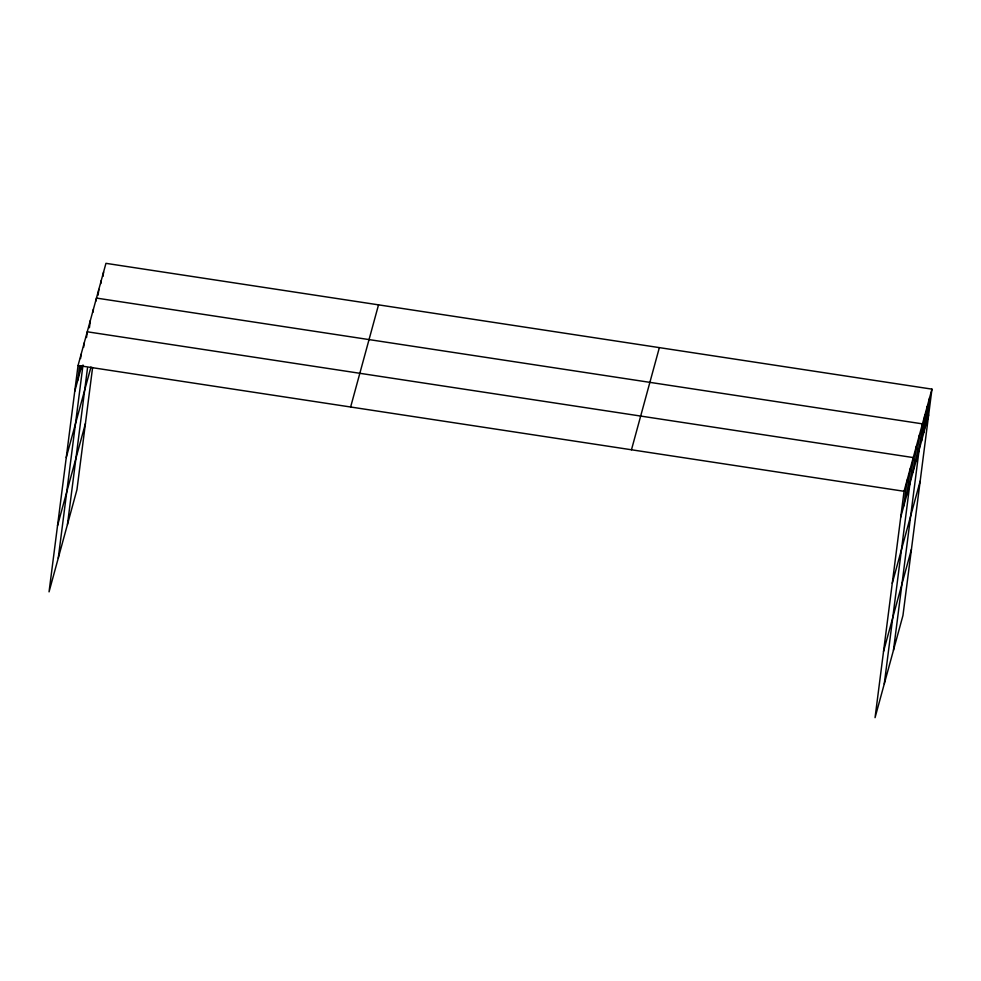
<?xml version="1.0" encoding="UTF-8"?>
<svg xmlns="http://www.w3.org/2000/svg" width="981" height="981" viewBox="0 0 981 981"><rect width="100%" height="100%" fill="white"/><g stroke="black" fill="none" stroke-linecap="round" stroke-linejoin="round"><path stroke-width="1.47" d="M931.95 389.138L904.053 491.285L875.052 717.663L902.949 615.504L931.95 389.138L105.948 263.337L78.051 365.496L49.05 591.862L76.947 489.715L92.606 367.483M77.806 380.125L79.645 365.754M80.565 358.568L81.116 354.264M80.871 368.881L81.239 366.011M83.63 347.335L84.182 343.019M58.259 558.152L83.005 364.993M86.524 337.525L87.26 331.786L913.262 457.575L884.261 683.953M89.406 327.728L90.326 320.542M93.023 312.179L93.391 309.309M67.468 524.443L87.505 368.047M96.101 300.946L96.469 298.077L922.459 423.866L893.47 650.244M98.1 295.134L98.836 289.383M100.835 283.583L101.202 280.701M103.03 276.335L103.581 272.019M903.808 505.914L907.118 480.052M906.873 494.682L910.184 468.82M913.017 472.204L916.328 446.343M916.082 460.96L919.393 435.098M921.527 441.045L924.838 415.184M923.894 432.363L927.204 406.502M926.26 423.682L929.583 397.82M74.74 391.358L81.644 366.072M66.254 457.526L91 366.943M57.523 525.693L85.433 423.547M350.634 407.005L378.531 304.846M631.47 449.776L659.367 347.617M900.73 517.146L928.639 415M892.256 583.315L920.166 481.168M883.525 651.494L911.423 549.335M78.051 365.496L904.053 491.285"/></g></svg>
